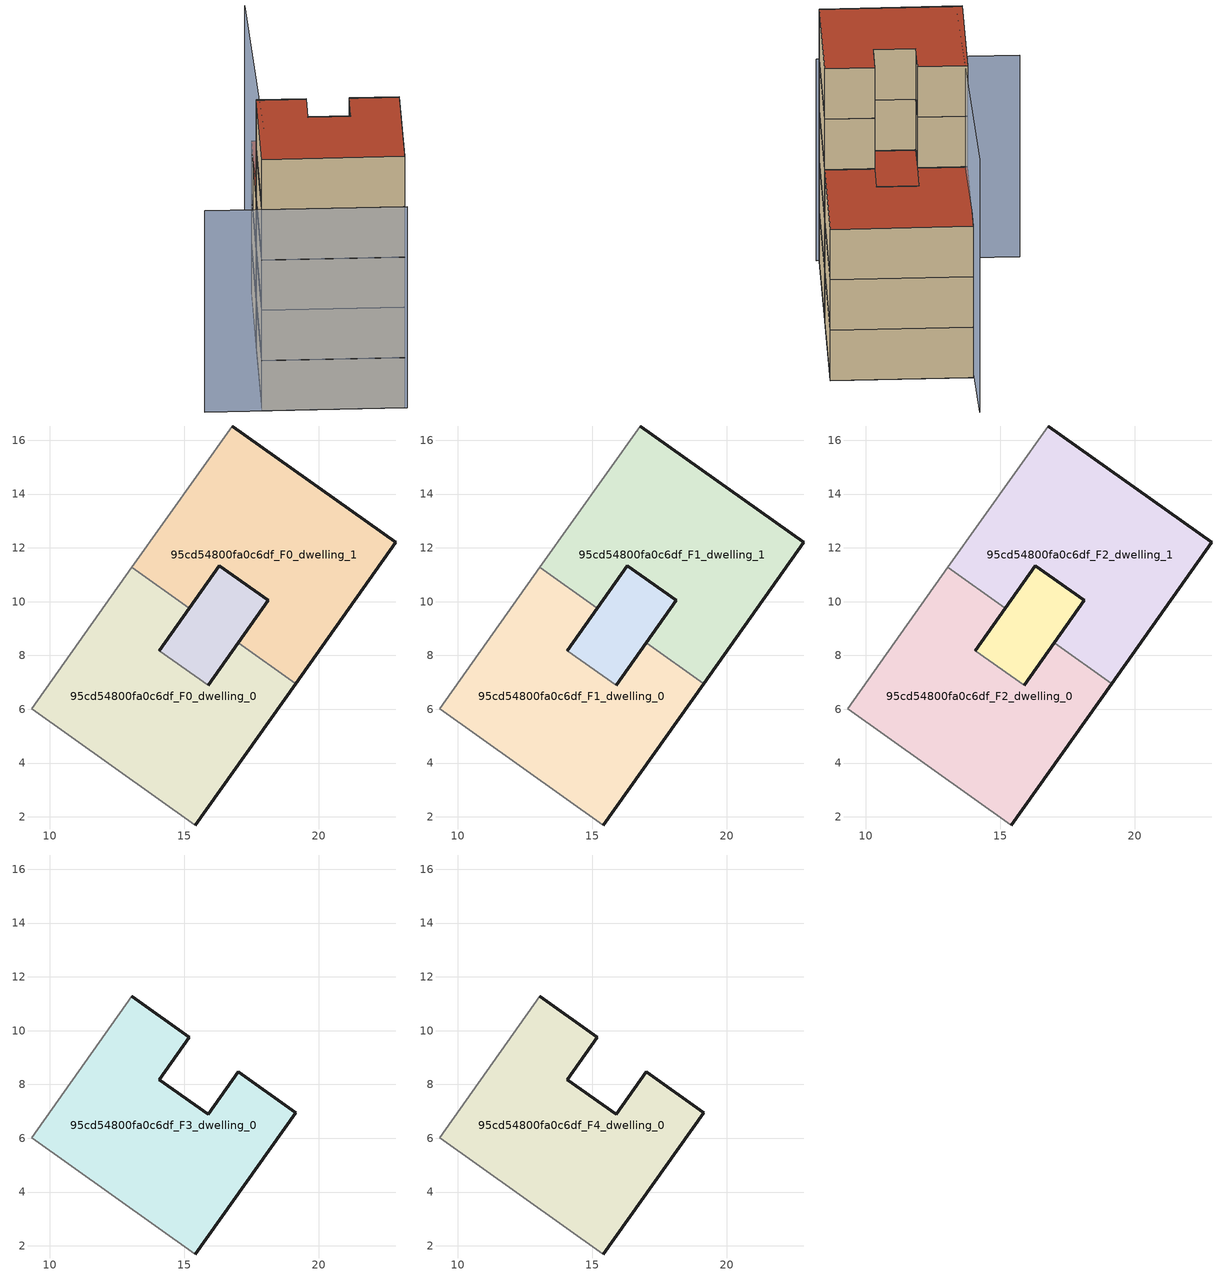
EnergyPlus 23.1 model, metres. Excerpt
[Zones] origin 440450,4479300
95cd54800fa0c6df_F0_dwelling_0
 floor ground (EU_floor_Construction): 15.42,1.7 19.15,6.96 17.02,8.47 15.9,6.89 14.07,8.18 15.19,9.76 13.06,11.27 9.33,6.01 z0
 wall outside (EU_wall_Construction): 15.19,9.76 14.07,8.18 / 15.9,6.89 17.02,8.47 / 19.15,6.96 15.42,1.7 z0:3
 wall adiabatic (EU_wall_Construction): 15.42,1.7 9.33,6.01 13.06,11.27 z0:3
 wall to 95cd54800fa0c6df_F0_dwelling_1 (EU_wall_Construction): 13.06,11.27 15.19,9.76 / 17.02,8.47 19.15,6.96 z0:3
 wall to 95cd54800fa0c6df_F0_circulation (EU_wall_Construction): 14.07,8.18 15.9,6.89 z0:3
95cd54800fa0c6df_F0_dwelling_1
 floor ground (EU_floor_Construction): 19.15,6.96 22.88,12.22 16.79,16.53 13.06,11.27 15.19,9.76 16.31,11.34 18.14,10.04 17.02,8.47 z0
 wall outside (EU_wall_Construction): 17.02,8.47 18.14,10.04 16.31,11.34 15.19,9.76 / 16.79,16.53 22.88,12.22 19.15,6.96 z0:3
 wall adiabatic (EU_wall_Construction): 13.06,11.27 16.79,16.53 z0:3
95cd54800fa0c6df_F0_circulation
 floor ground (EU_floor_Construction): 15.9,6.89 18.14,10.04 16.31,11.34 14.07,8.18 z0
 wall outside (EU_wall_Construction): 14.07,8.18 16.31,11.34 18.14,10.05 / 18.14,10.04 15.9,6.89 z0:3
95cd54800fa0c6df_F1_dwelling_0
 floor to 95cd54800fa0c6df_F0_dwelling_0 (EU_floor_Construction): 15.42,1.7 19.15,6.96 17.02,8.47 15.9,6.89 14.07,8.18 15.19,9.76 13.06,11.27 9.33,6.01 z3
 wall outside (EU_wall_Construction): 15.19,9.76 14.07,8.18 / 15.9,6.89 17.02,8.47 / 19.15,6.96 15.42,1.7 z3:6
 wall adiabatic (EU_wall_Construction): 15.42,1.7 9.33,6.01 13.06,11.27 z3:6
 wall to 95cd54800fa0c6df_F1_dwelling_1 (EU_wall_Construction): 13.06,11.27 15.19,9.76 / 17.02,8.47 19.15,6.96 z3:6
 wall to 95cd54800fa0c6df_F1_circulation (EU_wall_Construction): 14.07,8.18 15.9,6.89 z3:6
95cd54800fa0c6df_F1_dwelling_1
 floor to 95cd54800fa0c6df_F0_dwelling_1 (EU_floor_Construction): 19.15,6.96 22.88,12.22 16.79,16.53 13.06,11.27 15.19,9.76 16.31,11.34 18.14,10.04 17.02,8.47 z3
 wall outside (EU_wall_Construction): 17.02,8.47 18.14,10.04 16.31,11.34 15.19,9.76 / 16.79,16.53 22.88,12.22 19.15,6.96 z3:6
 wall adiabatic (EU_wall_Construction): 13.06,11.27 16.79,16.53 z3:6
95cd54800fa0c6df_F1_circulation
 floor to 95cd54800fa0c6df_F0_circulation (EU_floor_Construction): 15.9,6.89 18.14,10.04 16.31,11.34 14.07,8.18 z3
 wall outside (EU_wall_Construction): 14.07,8.18 16.31,11.34 18.14,10.05 / 18.14,10.04 15.9,6.89 z3:6
95cd54800fa0c6df_F2_dwelling_0
 floor to 95cd54800fa0c6df_F1_dwelling_0 (EU_floor_Construction): 15.42,1.7 19.15,6.96 17.02,8.47 15.9,6.89 14.07,8.18 15.19,9.76 13.06,11.27 9.33,6.01 z6
 wall outside (EU_wall_Construction): 15.19,9.76 14.07,8.18 / 15.9,6.89 17.02,8.47 / 19.15,6.96 15.42,1.7 z6:9
 wall adiabatic (EU_wall_Construction): 15.42,1.7 9.33,6.01 13.06,11.27 z6:9
 wall to 95cd54800fa0c6df_F2_dwelling_1 (EU_wall_Construction): 13.06,11.27 15.19,9.76 / 17.02,8.47 19.15,6.96 z6:9
 wall to 95cd54800fa0c6df_F2_circulation (EU_wall_Construction): 14.07,8.18 15.9,6.89 z6:9
95cd54800fa0c6df_F2_dwelling_1
 floor to 95cd54800fa0c6df_F1_dwelling_1 (EU_floor_Construction): 19.15,6.96 22.88,12.22 16.79,16.53 13.06,11.27 15.19,9.76 16.31,11.34 18.14,10.04 17.02,8.47 z6
 wall outside (EU_wall_Construction): 17.02,8.47 18.14,10.04 16.31,11.34 15.19,9.76 / 16.79,16.53 22.88,12.22 19.15,6.96 z6:9
 wall adiabatic (EU_wall_Construction): 13.06,11.27 16.79,16.53 z6:9
 roof outside (EU_roof_Construction): 22.88,12.22 19.15,6.96 17.02,8.47 18.14,10.04 16.31,11.34 15.19,9.76 13.06,11.27 16.79,16.53 z9
95cd54800fa0c6df_F2_circulation
 floor to 95cd54800fa0c6df_F1_circulation (EU_floor_Construction): 15.9,6.89 18.14,10.04 16.31,11.34 14.07,8.18 z6
 wall outside (EU_wall_Construction): 14.07,8.18 16.31,11.34 18.14,10.05 / 18.14,10.04 15.9,6.89 z6:9
 roof outside (EU_roof_Construction): 18.14,10.04 15.9,6.89 14.07,8.18 16.31,11.34 z9
95cd54800fa0c6df_F3_dwelling_0
 floor to 95cd54800fa0c6df_F2_dwelling_0 (EU_floor_Construction): 15.42,1.7 19.15,6.96 17.02,8.47 15.9,6.89 14.07,8.18 15.19,9.76 13.06,11.27 9.33,6.01 z9
 wall outside (EU_wall_Construction): 13.06,11.27 15.19,9.76 14.07,8.18 15.9,6.89 17.02,8.47 19.15,6.96 15.42,1.7 z9:12
 wall adiabatic (EU_wall_Construction): 15.42,1.7 9.33,6.01 13.06,11.27 z9:12
95cd54800fa0c6df_F4_dwelling_0
 floor to 95cd54800fa0c6df_F3_dwelling_0 (EU_floor_Construction): 15.42,1.7 19.15,6.96 17.02,8.47 15.9,6.89 14.07,8.18 15.19,9.76 13.06,11.27 9.33,6.01 z12
 wall outside (EU_wall_Construction): 13.06,11.27 15.19,9.76 14.07,8.18 15.9,6.89 17.02,8.47 19.15,6.96 15.42,1.7 z12:15
 wall adiabatic (EU_wall_Construction): 15.42,1.7 9.33,6.01 13.06,11.27 z12:15
 roof outside (EU_roof_Construction): 17.02,8.47 19.15,6.96 15.42,1.7 9.33,6.01 13.06,11.27 15.19,9.76 14.07,8.18 15.9,6.89 z15
shading: 6.89,7.75 15.53,1.59 z0:12; 18.8,19.65 9.6,5.81 z0:15
[Building]
EU S2 Campaign: North Axis=0; Terrain=City; Solar Distribution=FullExterior
[Site:Location]
Madrid: Latitude=40.5; Longitude=-3.5; Time Zone=1; Elevation=609
[SizingPeriod:WeatherFileDays]
AnnualSizingPeriod: Begin Month=1; Begin Day of Month=1; End Month=12; End Day of Month=31; Day of Week for Start Day=Monday; Use Weather File Daylight Saving Period=No; Use Weather File Rain and Snow Indicators=No
[MATERIAL]
EU_InternalMass_Material: Roughness=MediumRough; Thickness=0.1; Conductivity=1; Density=1800; Specific Heat=900; Thermal Absorptance=0.9; Solar Absorptance=0.7; Visible Absorptance=0.7
[MATERIAL:NOMASS] Roughness=MediumRough; Thermal Absorptance=0.9; Solar Absorptance=0.7; Visible Absorptance=0.7
Name | Thermal Resistance
EU_wall_NoMass; EU_roof_NoMass | 2.16768
EU_floor_NoMass | 1.14339
[CONSTRUCTION]
EU_wall_Construction: EU_wall_NoMass
EU_roof_Construction: EU_roof_NoMass
EU_floor_Construction: EU_floor_NoMass
EU_InternalMass_Construction: EU_InternalMass_Material
[ZONE] Type=1; Multiplier=1; Ceiling Height=autocalculate; Floor Area=autocalculate; Part of Total Floor Area=Yes
Name | Volume
95cd54800fa0c6df_F0_dwelling_0; 95cd54800fa0c6df_F1_dwelling_0; 95cd54800fa0c6df_F2_dwelling_0; 95cd54800fa0c6df_F3_dwelling_0; 95cd54800fa0c6df_F4_dwelling_0 | 131.351
95cd54800fa0c6df_F0_dwelling_1; 95cd54800fa0c6df_F1_dwelling_1; 95cd54800fa0c6df_F2_dwelling_1 | 131.344
95cd54800fa0c6df_F0_circulation | 25.9823
95cd54800fa0c6df_F1_circulation; 95cd54800fa0c6df_F2_circulation | 25.9827
[INTERNALMASS] Construction=EU_InternalMass_Construction
Name | Zone or ZoneList | Surface Area
95cd54800fa0c6df_F0_dwelling_0_EU_InternalMass | 95cd54800fa0c6df_F0_dwelling_0 | 43.7826
95cd54800fa0c6df_F0_dwelling_1_EU_InternalMass | 95cd54800fa0c6df_F0_dwelling_1 | 43.7826
95cd54800fa0c6df_F1_dwelling_0_EU_InternalMass | 95cd54800fa0c6df_F1_dwelling_0 | 43.7826
95cd54800fa0c6df_F1_dwelling_1_EU_InternalMass | 95cd54800fa0c6df_F1_dwelling_1 | 43.7826
95cd54800fa0c6df_F2_dwelling_0_EU_InternalMass | 95cd54800fa0c6df_F2_dwelling_0 | 43.7826
95cd54800fa0c6df_F2_dwelling_1_EU_InternalMass | 95cd54800fa0c6df_F2_dwelling_1 | 43.7826
95cd54800fa0c6df_F3_dwelling_0_EU_InternalMass | 95cd54800fa0c6df_F3_dwelling_0 | 96.2671
95cd54800fa0c6df_F4_dwelling_0_EU_InternalMass | 95cd54800fa0c6df_F4_dwelling_0 | 96.2671
[OTHEREQUIPMENT] Fuel Type=Electricity; Design Level Calculation Method=Watts/Area; Power per Zone Floor Area=1; Fraction Latent=0; Fraction Radiant=0; Fraction Lost=0; Carbon Dioxide Generation Rate=0; EndUse Subcategory=EU_Step8_InternalGains
Name | Zone or ZoneList or Space or SpaceList | Schedule
EU_Step8_InternalGain_95cd54800fa0c6df_F0_dwelling_0_f000 | 95cd54800fa0c6df_F0_dwelling_0 | EU_Step8_GainSchedule_95cd54800fa0c6df_F0_dwelling_0_f000
EU_Step8_InternalGain_95cd54800fa0c6df_F0_dwelling_1_f000 | 95cd54800fa0c6df_F0_dwelling_1 | EU_Step8_GainSchedule_95cd54800fa0c6df_F0_dwelling_1_f000
EU_Step8_InternalGain_95cd54800fa0c6df_F1_dwelling_0_f000 | 95cd54800fa0c6df_F1_dwelling_0 | EU_Step8_GainSchedule_95cd54800fa0c6df_F1_dwelling_0_f000
EU_Step8_InternalGain_95cd54800fa0c6df_F1_dwelling_1_f000 | 95cd54800fa0c6df_F1_dwelling_1 | EU_Step8_GainSchedule_95cd54800fa0c6df_F1_dwelling_1_f000
EU_Step8_InternalGain_95cd54800fa0c6df_F2_dwelling_0_f000 | 95cd54800fa0c6df_F2_dwelling_0 | EU_Step8_GainSchedule_95cd54800fa0c6df_F2_dwelling_0_f000
EU_Step8_InternalGain_95cd54800fa0c6df_F2_dwelling_1_f000 | 95cd54800fa0c6df_F2_dwelling_1 | EU_Step8_GainSchedule_95cd54800fa0c6df_F2_dwelling_1_f000
EU_Step8_InternalGain_95cd54800fa0c6df_F3_dwelling_0_f000 | 95cd54800fa0c6df_F3_dwelling_0 | EU_Step8_GainSchedule_95cd54800fa0c6df_F3_dwelling_0_f000
EU_Step8_InternalGain_95cd54800fa0c6df_F4_dwelling_0_f000 | 95cd54800fa0c6df_F4_dwelling_0 | EU_Step8_GainSchedule_95cd54800fa0c6df_F4_dwelling_0_f000
[ZONEINFILTRATION:DESIGNFLOWRATE] Schedule=EU_AlwaysOn; Design Flow Rate Calculation Method=Flow/Area; Flow Rate per Floor Area=0.0005; Constant Term Coefficient=1; Temperature Term Coefficient=0; Velocity Term Coefficient=0; Velocity Squared Term Coefficient=0
Name | Zone or ZoneList or Space or SpaceList
EU_Circulation_Infiltration_95cd54800fa0c6df_F0_circulation | 95cd54800fa0c6df_F0_circulation
EU_Circulation_Infiltration_95cd54800fa0c6df_F1_circulation | 95cd54800fa0c6df_F1_circulation
EU_Circulation_Infiltration_95cd54800fa0c6df_F2_circulation | 95cd54800fa0c6df_F2_circulation
[ZONEVENTILATION:DESIGNFLOWRATE] Schedule=EU_AlwaysOn; Design Flow Rate Calculation Method=AirChanges/Hour; Air Changes per Hour=0.480546; Ventilation Type=Natural; Fan Pressure Rise=0; Fan Total Efficiency=1; Constant Term Coefficient=1; Temperature Term Coefficient=0; Velocity Term Coefficient=0; Velocity Squared Term Coefficient=0; Minimum Indoor Temperature=-100; Maximum Indoor Temperature=100; Delta Temperature=-100; Minimum Outdoor Temperature=-100; Maximum Outdoor Temperature=100; Maximum Wind Speed=40
Name | Zone or ZoneList or Space or SpaceList
EU_ConstantAir_95cd54800fa0c6df_F0_dwelling_0 | 95cd54800fa0c6df_F0_dwelling_0
EU_ConstantAir_95cd54800fa0c6df_F0_dwelling_1 | 95cd54800fa0c6df_F0_dwelling_1
EU_ConstantAir_95cd54800fa0c6df_F1_dwelling_0 | 95cd54800fa0c6df_F1_dwelling_0
EU_ConstantAir_95cd54800fa0c6df_F1_dwelling_1 | 95cd54800fa0c6df_F1_dwelling_1
EU_ConstantAir_95cd54800fa0c6df_F2_dwelling_0 | 95cd54800fa0c6df_F2_dwelling_0
EU_ConstantAir_95cd54800fa0c6df_F2_dwelling_1 | 95cd54800fa0c6df_F2_dwelling_1
EU_ConstantAir_95cd54800fa0c6df_F3_dwelling_0 | 95cd54800fa0c6df_F3_dwelling_0
EU_ConstantAir_95cd54800fa0c6df_F4_dwelling_0 | 95cd54800fa0c6df_F4_dwelling_0
[HVACTEMPLATE:THERMOSTAT] Constant Heating Setpoint=20; Constant Cooling Setpoint=50
EU_HeatOnly_95cd54800fa0c6df_F0_dwelling_0; EU_HeatOnly_95cd54800fa0c6df_F0_dwelling_1; EU_HeatOnly_95cd54800fa0c6df_F1_dwelling_0; EU_HeatOnly_95cd54800fa0c6df_F1_dwelling_1; EU_HeatOnly_95cd54800fa0c6df_F2_dwelling_0; EU_HeatOnly_95cd54800fa0c6df_F2_dwelling_1; EU_HeatOnly_95cd54800fa0c6df_F3_dwelling_0; EU_HeatOnly_95cd54800fa0c6df_F4_dwelling_0
[HVACTEMPLATE:ZONE:IDEALLOADSAIRSYSTEM] System Availability Schedule=EU_AlwaysOn; Maximum Heating Supply Air Temperature=50; Minimum Cooling Supply Air Temperature=13; Maximum Heating Supply Air Humidity Ratio=0.0156; Minimum Cooling Supply Air Humidity Ratio=0.0077; Heating Limit=NoLimit; Cooling Limit=NoLimit; Heating Availability Schedule=EU_AlwaysOn; Cooling Availability Schedule=EU_CoolingOff; Dehumidification Control Type=ConstantSensibleHeatRatio; Cooling Sensible Heat Ratio=0.7; Dehumidification Setpoint=60; Humidification Control Type=None; Humidification Setpoint=30; Outdoor Air Method=None; Outdoor Air Flow Rate per Person=0.00944; Outdoor Air Flow Rate per Zone Floor Area=0; Outdoor Air Flow Rate per Zone=0; Demand Controlled Ventilation Type=None; Outdoor Air Economizer Type=NoEconomizer; Heat Recovery Type=None; Sensible Heat Recovery Effectiveness=0.7; Latent Heat Recovery Effectiveness=0.65
Name | Template Thermostat
95cd54800fa0c6df_F0_dwelling_0 | EU_HeatOnly_95cd54800fa0c6df_F0_dwelling_0
95cd54800fa0c6df_F0_dwelling_1 | EU_HeatOnly_95cd54800fa0c6df_F0_dwelling_1
95cd54800fa0c6df_F1_dwelling_0 | EU_HeatOnly_95cd54800fa0c6df_F1_dwelling_0
95cd54800fa0c6df_F1_dwelling_1 | EU_HeatOnly_95cd54800fa0c6df_F1_dwelling_1
95cd54800fa0c6df_F2_dwelling_0 | EU_HeatOnly_95cd54800fa0c6df_F2_dwelling_0
95cd54800fa0c6df_F2_dwelling_1 | EU_HeatOnly_95cd54800fa0c6df_F2_dwelling_1
95cd54800fa0c6df_F3_dwelling_0 | EU_HeatOnly_95cd54800fa0c6df_F3_dwelling_0
95cd54800fa0c6df_F4_dwelling_0 | EU_HeatOnly_95cd54800fa0c6df_F4_dwelling_0
[SIZING:ZONE] Zone Cooling Design Supply Air Temperature Input Method=SupplyAirTemperature; Zone Cooling Design Supply Air Temperature=13; Zone Heating Design Supply Air Temperature Input Method=SupplyAirTemperature; Zone Heating Design Supply Air Temperature=50; Zone Cooling Design Supply Air Humidity Ratio=0.008; Zone Heating Design Supply Air Humidity Ratio=0.008; Cooling Design Air Flow Method=DesignDay; Cooling Design Air Flow Rate=0; Cooling Minimum Air Flow per Zone Floor Area=0.000762; Cooling Minimum Air Flow=0; Cooling Minimum Air Flow Fraction=0.2; Heating Design Air Flow Method=DesignDay; Heating Design Air Flow Rate=0; Heating Maximum Air Flow per Zone Floor Area=0.002032; Heating Maximum Air Flow=0.141576; Heating Maximum Air Flow Fraction=0.3; Account for Dedicated Outdoor Air System=No; Dedicated Outdoor Air System Control Strategy=NeutralSupplyAir; Dedicated Outdoor Air Low Setpoint Temperature for Design=autosize; Dedicated Outdoor Air High Setpoint Temperature for Design=autosize; Zone Load Sizing Method=Sensible Load Only No Latent Load; Zone Latent Cooling Design Supply Air Humidity Ratio Input Method=HumidityRatioDifference; Zone Cooling Design Supply Air Humidity Ratio Difference=0.005; Zone Latent Heating Design Supply Air Humidity Ratio Input Method=HumidityRatioDifference; Zone Humidification Design Supply Air Humidity Ratio Difference=0.005
95cd54800fa0c6df_F0_dwelling_0; 95cd54800fa0c6df_F0_dwelling_1; 95cd54800fa0c6df_F1_dwelling_0; 95cd54800fa0c6df_F1_dwelling_1; 95cd54800fa0c6df_F2_dwelling_0; 95cd54800fa0c6df_F2_dwelling_1; 95cd54800fa0c6df_F3_dwelling_0; 95cd54800fa0c6df_F4_dwelling_0
[SCHEDULE:CONSTANT]
Name | Hourly Value
EU_AlwaysOn | 1
EU_CoolingOff | 0
[SCHEDULE:FILE] Column Number=1; Rows to Skip at Top=0; Number of Hours of Data=8760; Column Separator=Comma; Interpolate to Timestep=No; Minutes per Item=60; Adjust Schedule for Daylight Savings=Yes
Name | File
EU_Step8_GainSchedule_95cd54800fa0c6df_F0_dwelling_0_f000 | ../../schedules/95cd54800fa0c6df/95cd54800fa0c6df_F0_dwelling_0_f000_gain.csv
EU_Step8_GainSchedule_95cd54800fa0c6df_F0_dwelling_1_f000 | ../../schedules/95cd54800fa0c6df/95cd54800fa0c6df_F0_dwelling_1_f000_gain.csv
EU_Step8_GainSchedule_95cd54800fa0c6df_F1_dwelling_0_f000 | ../../schedules/95cd54800fa0c6df/95cd54800fa0c6df_F1_dwelling_0_f000_gain.csv
EU_Step8_GainSchedule_95cd54800fa0c6df_F1_dwelling_1_f000 | ../../schedules/95cd54800fa0c6df/95cd54800fa0c6df_F1_dwelling_1_f000_gain.csv
EU_Step8_GainSchedule_95cd54800fa0c6df_F2_dwelling_0_f000 | ../../schedules/95cd54800fa0c6df/95cd54800fa0c6df_F2_dwelling_0_f000_gain.csv
EU_Step8_GainSchedule_95cd54800fa0c6df_F2_dwelling_1_f000 | ../../schedules/95cd54800fa0c6df/95cd54800fa0c6df_F2_dwelling_1_f000_gain.csv
EU_Step8_GainSchedule_95cd54800fa0c6df_F3_dwelling_0_f000 | ../../schedules/95cd54800fa0c6df/95cd54800fa0c6df_F3_dwelling_0_f000_gain.csv
EU_Step8_GainSchedule_95cd54800fa0c6df_F4_dwelling_0_f000 | ../../schedules/95cd54800fa0c6df/95cd54800fa0c6df_F4_dwelling_0_f000_gain.csv
